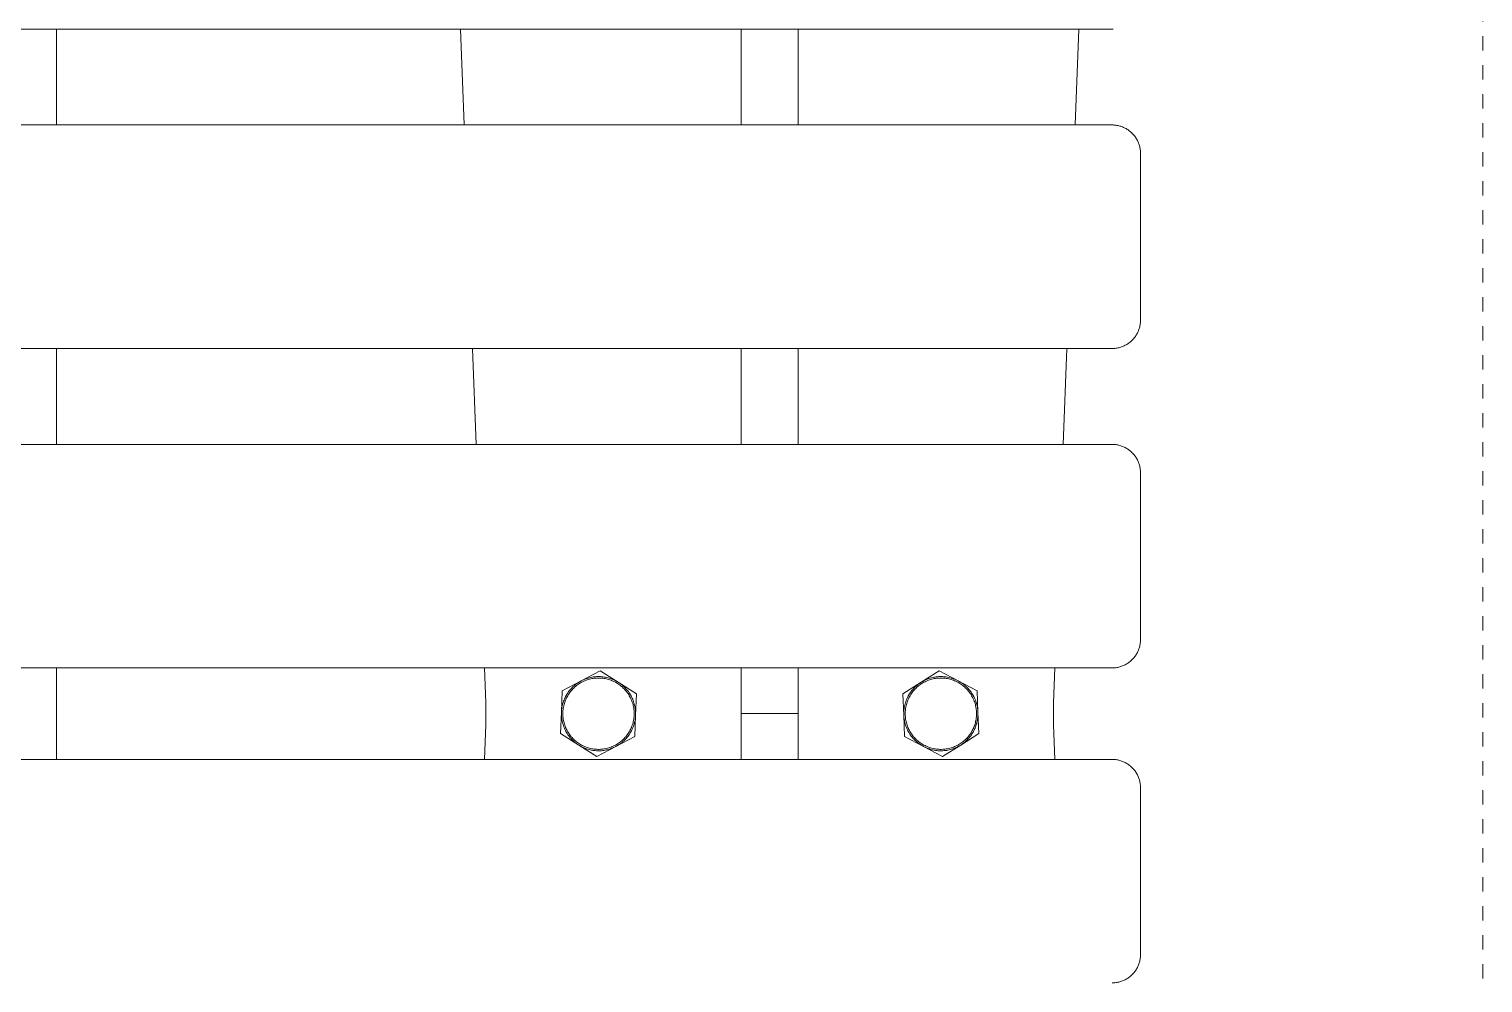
# Model space of a CAD drawing. Header units: inches. Extents: x 1 to 179, y 2 to 121.
# Drawn here: x 74.84 to 84.87, y 62.6 to 69.17 of the extents above; entities that cross this region are included whole.
import ezdxf

# ---------------------------------------------------------------- set-up
doc = ezdxf.new("R2010")
doc.units = ezdxf.units.IN
doc.linetypes.add('HIDDEN', pattern=[1.905, 1.27, -0.635])
doc.layers.add('ZANO_R', color=7, linetype='Continuous', lineweight=0)
doc.layers.add('ZANO_R_przerywana', color=250, linetype='HIDDEN', lineweight=0)

msp = doc.modelspace()

# ---------------------------------------------------------------- linework, layer by layer
at = {"layer": 'ZANO_R'}
for p, q in [((82.30796, 69.1734), (11.83556, 69.1734)), ((75.0245, 69.1734), (75.0245, 68.51227)), ((77.81202, 69.1734), (77.83688, 68.51227)), ((79.74891, 68.51227), (79.74891, 69.1734)), ((80.14261, 68.51227), (80.14261, 69.1734)), ((82.05464, 68.51227), (82.0795, 69.1734)), ((82.31468, 69.17351), (82.30796, 69.1734)), ((11.83556, 68.51227), (82.30796, 68.51227)), ((82.30796, 68.51227), (82.31468, 68.51215)), ((82.31468, 68.51215), (82.3214, 68.51181)), ((82.3214, 68.51181), (82.32809, 68.51124)), ((82.32809, 68.51124), (82.33477, 68.51044)), ((82.33477, 68.51044), (82.34141, 68.50941)), ((82.34141, 68.50941), (82.34801, 68.50815)), ((82.34801, 68.50815), (82.35457, 68.50667)), ((82.35457, 68.50667), (82.36107, 68.50497)), ((82.36107, 68.50497), (82.36751, 68.50305)), ((82.36751, 68.50305), (82.37388, 68.5009)), ((82.37388, 68.5009), (82.38018, 68.49854)), ((82.38018, 68.49854), (82.38639, 68.49597)), ((82.38639, 68.49597), (82.39251, 68.49319)), ((82.39251, 68.49319), (82.39853, 68.4902)), ((82.39853, 68.4902), (82.40444, 68.48701)), ((82.40444, 68.48701), (82.41024, 68.48361)), ((82.41024, 68.48361), (82.41593, 68.48002)), ((82.41593, 68.48002), (82.42148, 68.47624)), ((82.42148, 68.47624), (82.42691, 68.47227)), ((82.42691, 68.47227), (82.43219, 68.46812)), ((82.43219, 68.46812), (82.43733, 68.46379)), ((82.43733, 68.46379), (82.44232, 68.45928)), ((82.44232, 68.45928), (82.44716, 68.45461)), ((82.44716, 68.45461), (82.45183, 68.44978)), ((82.45183, 68.44978), (82.45633, 68.44479)), ((82.45633, 68.44479), (82.46066, 68.43965)), ((82.46066, 68.43965), (82.46481, 68.43436)), ((82.46481, 68.43436), (82.46878, 68.42894)), ((82.46878, 68.42894), (82.47257, 68.42338)), ((82.47257, 68.42338), (82.47616, 68.4177)), ((82.47616, 68.4177), (82.47955, 68.4119)), ((82.47955, 68.4119), (82.48274, 68.40598)), ((82.48274, 68.40598), (82.48573, 68.39996)), ((82.48573, 68.39996), (82.48852, 68.39384)), ((82.48852, 68.39384), (82.49109, 68.38763)), ((82.49109, 68.38763), (82.49345, 68.38134)), ((82.49345, 68.38134), (82.49559, 68.37497)), ((82.49559, 68.37497), (82.49751, 68.36853)), ((82.49751, 68.36853), (82.49922, 68.36203)), ((82.49922, 68.36203), (82.5007, 68.35547)), ((82.5007, 68.35547), (82.50195, 68.34887)), ((82.50195, 68.34887), (82.50298, 68.34222)), ((82.50298, 68.34222), (82.50378, 68.33555)), ((82.50378, 68.33555), (82.50435, 68.32885)), ((82.50435, 68.32885), (82.5047, 68.32214)), ((82.5047, 68.32214), (82.50481, 68.31542)), ((82.50481, 68.31542), (82.50481, 68.26887)), ((82.50481, 68.26887), (82.50481, 67.16749)), ((82.49751, 67.11438), (82.49559, 67.10794)), ((82.49922, 67.12088), (82.49751, 67.11438)), ((82.5007, 67.12744), (82.49922, 67.12088)), ((82.50195, 67.13404), (82.5007, 67.12744)), ((82.50298, 67.14069), (82.50195, 67.13404)), ((82.50378, 67.14736), (82.50298, 67.14069)), ((82.50435, 67.15406), (82.50378, 67.14736)), ((82.5047, 67.16077), (82.50435, 67.15406)), ((82.50481, 67.16749), (82.5047, 67.16077)), ((82.42691, 67.01064), (82.42148, 67.00667)), ((82.43219, 67.01479), (82.42691, 67.01064)), ((82.43733, 67.01912), (82.43219, 67.01479)), ((82.44232, 67.02363), (82.43733, 67.01912)), ((82.44716, 67.0283), (82.44232, 67.02363)), ((82.45183, 67.03313), (82.44716, 67.0283)), ((82.45633, 67.03812), (82.45183, 67.03313)), ((82.46066, 67.04326), (82.45633, 67.03812)), ((82.46481, 67.04855), (82.46066, 67.04326)), ((82.46878, 67.05397), (82.46481, 67.04855)), ((82.47257, 67.05953), (82.46878, 67.05397)), ((82.47616, 67.06521), (82.47257, 67.05953)), ((82.47955, 67.07101), (82.47616, 67.06521)), ((82.48274, 67.07693), (82.47955, 67.07101)), ((82.48573, 67.08295), (82.48274, 67.07693)), ((82.48852, 67.08907), (82.48573, 67.08295)), ((82.49109, 67.09528), (82.48852, 67.08907)), ((82.49345, 67.10157), (82.49109, 67.09528)), ((82.49559, 67.10794), (82.49345, 67.10157)), ((82.30796, 66.97064), (11.83556, 66.97064)), ((75.0245, 66.97064), (75.0245, 66.30951)), ((77.89486, 66.97064), (77.91972, 66.30951)), ((79.74891, 66.30951), (79.74891, 66.97064)), ((80.14261, 66.30951), (80.14261, 66.97064)), ((81.9718, 66.30951), (81.99666, 66.97064)), ((82.31468, 66.97076), (82.30796, 66.97064)), ((82.3214, 66.9711), (82.31468, 66.97076)), ((82.32809, 66.97167), (82.3214, 66.9711)), ((82.33477, 66.97247), (82.32809, 66.97167)), ((82.34141, 66.9735), (82.33477, 66.97247)), ((82.34801, 66.97476), (82.34141, 66.9735)), ((82.35457, 66.97624), (82.34801, 66.97476)), ((82.36107, 66.97794), (82.35457, 66.97624)), ((82.36751, 66.97986), (82.36107, 66.97794)), ((82.37388, 66.98201), (82.36751, 66.97986)), ((82.38018, 66.98437), (82.37388, 66.98201)), ((82.38639, 66.98694), (82.38018, 66.98437)), ((82.39251, 66.98972), (82.38639, 66.98694)), ((82.39853, 66.99271), (82.39251, 66.98972)), ((82.40444, 66.9959), (82.39853, 66.99271)), ((82.41024, 66.9993), (82.40444, 66.9959)), ((82.41593, 67.00289), (82.41024, 66.9993)), ((82.42148, 67.00667), (82.41593, 67.00289)), ((11.83556, 66.30951), (82.30796, 66.30951)), ((82.30796, 66.30951), (82.31468, 66.3094)), ((82.31468, 66.3094), (82.3214, 66.30905)), ((82.3214, 66.30905), (82.32809, 66.30848)), ((82.32809, 66.30848), (82.33477, 66.30768)), ((82.33477, 66.30768), (82.34141, 66.30665)), ((82.34141, 66.30665), (82.34801, 66.3054)), ((82.34801, 66.3054), (82.35457, 66.30392)), ((82.35457, 66.30392), (82.36107, 66.30221)), ((82.36107, 66.30221), (82.36751, 66.30029)), ((82.36751, 66.30029), (82.37388, 66.29815)), ((82.37388, 66.29815), (82.38018, 66.29579)), ((82.38018, 66.29579), (82.38639, 66.29322)), ((82.38639, 66.29322), (82.39251, 66.29043)), ((82.39251, 66.29043), (82.39853, 66.28744)), ((82.39853, 66.28744), (82.40444, 66.28425)), ((82.40444, 66.28425), (82.41024, 66.28086)), ((82.41024, 66.28086), (82.41593, 66.27727)), ((82.41593, 66.27727), (82.42148, 66.27348)), ((82.42148, 66.27348), (82.42691, 66.26951)), ((82.42691, 66.26951), (82.43219, 66.26536)), ((82.43219, 66.26536), (82.43733, 66.26103)), ((82.43733, 66.26103), (82.44232, 66.25653)), ((82.44232, 66.25653), (82.44716, 66.25186)), ((82.44716, 66.25186), (82.45183, 66.24702)), ((82.45183, 66.24702), (82.45633, 66.24203)), ((82.45633, 66.24203), (82.46066, 66.23689)), ((82.46066, 66.23689), (82.46481, 66.23161)), ((82.46481, 66.23161), (82.46878, 66.22618)), ((82.46878, 66.22618), (82.47257, 66.22063)), ((82.47257, 66.22063), (82.47616, 66.21494)), ((82.47616, 66.21494), (82.47955, 66.20914)), ((82.47955, 66.20914), (82.48274, 66.20323)), ((82.48274, 66.20323), (82.48573, 66.19721)), ((82.48573, 66.19721), (82.48852, 66.19109)), ((82.48852, 66.19109), (82.49109, 66.18488)), ((82.49109, 66.18488), (82.49345, 66.17858)), ((82.49345, 66.17858), (82.49559, 66.17221)), ((82.49559, 66.17221), (82.49751, 66.16577)), ((82.49751, 66.16577), (82.49922, 66.15927)), ((82.49922, 66.15927), (82.5007, 66.15271)), ((82.5007, 66.15271), (82.50195, 66.14611)), ((82.50195, 66.14611), (82.50298, 66.13947)), ((82.50298, 66.13947), (82.50378, 66.13279)), ((82.50378, 66.13279), (82.50435, 66.1261)), ((82.50435, 66.1261), (82.5047, 66.11938)), ((82.5047, 66.11938), (82.50481, 66.11266)), ((82.50481, 66.11266), (82.50481, 66.06611)), ((82.50481, 66.06611), (82.50481, 64.96473)), ((82.49559, 64.90518), (82.49345, 64.89881)), ((82.49751, 64.91162), (82.49559, 64.90518)), ((82.49922, 64.91813), (82.49751, 64.91162)), ((82.5007, 64.92468), (82.49922, 64.91813)), ((82.50195, 64.93129), (82.5007, 64.92468)), ((82.50298, 64.93793), (82.50195, 64.93129)), ((82.50378, 64.9446), (82.50298, 64.93793)), ((82.50435, 64.9513), (82.50378, 64.9446)), ((82.5047, 64.95801), (82.50435, 64.9513)), ((82.50481, 64.96473), (82.5047, 64.95801)), ((82.42148, 64.80391), (82.41593, 64.80013)), ((82.42691, 64.80788), (82.42148, 64.80391)), ((82.43219, 64.81204), (82.42691, 64.80788)), ((82.43733, 64.81637), (82.43219, 64.81204)), ((82.44232, 64.82087), (82.43733, 64.81637)), ((82.44716, 64.82554), (82.44232, 64.82087)), ((82.45183, 64.83037), (82.44716, 64.82554)), ((82.45633, 64.83536), (82.45183, 64.83037)), ((82.46066, 64.8405), (82.45633, 64.83536)), ((82.46481, 64.84579), (82.46066, 64.8405)), ((82.46878, 64.85121), (82.46481, 64.84579)), ((82.47257, 64.85677), (82.46878, 64.85121)), ((82.47616, 64.86245), (82.47257, 64.85677)), ((82.47955, 64.86826), (82.47616, 64.86245)), ((82.48274, 64.87417), (82.47955, 64.86826)), ((82.48573, 64.88019), (82.48274, 64.87417)), ((82.48852, 64.88631), (82.48573, 64.88019)), ((82.49109, 64.89252), (82.48852, 64.88631)), ((82.49345, 64.89881), (82.49109, 64.89252)), ((82.30796, 64.76788), (11.83556, 64.76788)), ((75.0245, 64.76788), (75.0245, 64.13752)), ((77.9777, 64.76788), (77.98678, 64.52643)), ((78.64566, 64.679), (78.77646, 64.74771)), ((78.71894, 64.70424), (78.71046, 64.70255)), ((78.72747, 64.70564), (78.71894, 64.70424)), ((78.73604, 64.70675), (78.72747, 64.70564)), ((78.74464, 64.70757), (78.73604, 64.70675)), ((78.75327, 64.7081), (78.74464, 64.70757)), ((78.76191, 64.70834), (78.75327, 64.7081)), ((78.77056, 64.70829), (78.76191, 64.70834)), ((78.77919, 64.70794), (78.77056, 64.70829)), ((78.77646, 64.74771), (78.90136, 64.66878)), ((78.78781, 64.7073), (78.77919, 64.70794)), ((78.79641, 64.70638), (78.78781, 64.7073)), ((78.80497, 64.70516), (78.79641, 64.70638)), ((78.81348, 64.70365), (78.80497, 64.70516)), ((78.82193, 64.70186), (78.81348, 64.70365)), ((79.74891, 64.4527), (79.74891, 64.76788)), ((80.14261, 64.4527), (80.14261, 64.76788)), ((81.11506, 64.74771), (80.99016, 64.66878)), ((81.06959, 64.70186), (81.07804, 64.70365)), ((81.07804, 64.70365), (81.08655, 64.70516)), ((81.08655, 64.70516), (81.09511, 64.70638)), ((81.09511, 64.70638), (81.10371, 64.7073)), ((81.10371, 64.7073), (81.11233, 64.70794)), ((81.11233, 64.70794), (81.12097, 64.70829)), ((81.24586, 64.679), (81.11506, 64.74771)), ((81.12097, 64.70829), (81.12961, 64.70834)), ((81.12961, 64.70834), (81.13825, 64.7081)), ((81.13825, 64.7081), (81.14688, 64.70757)), ((81.14688, 64.70757), (81.15548, 64.70675)), ((81.15548, 64.70675), (81.16406, 64.70564)), ((81.16406, 64.70564), (81.17259, 64.70424)), ((81.17259, 64.70424), (81.18106, 64.70255)), ((81.90474, 64.52643), (81.91382, 64.76788)), ((82.31468, 64.768), (82.30796, 64.76788)), ((82.3214, 64.76834), (82.31468, 64.768)), ((82.32809, 64.76892), (82.3214, 64.76834)), ((82.33477, 64.76972), (82.32809, 64.76892)), ((82.34141, 64.77075), (82.33477, 64.76972)), ((82.34801, 64.772), (82.34141, 64.77075)), ((82.35457, 64.77348), (82.34801, 64.772)), ((82.36107, 64.77518), (82.35457, 64.77348)), ((82.36751, 64.77711), (82.36107, 64.77518)), ((82.37388, 64.77925), (82.36751, 64.77711)), ((82.38018, 64.78161), (82.37388, 64.77925)), ((82.38639, 64.78418), (82.38018, 64.78161)), ((82.39251, 64.78696), (82.38639, 64.78418)), ((82.39853, 64.78995), (82.39251, 64.78696)), ((82.40444, 64.79315), (82.39853, 64.78995)), ((82.41024, 64.79654), (82.40444, 64.79315)), ((82.41593, 64.80013), (82.41024, 64.79654)), ((78.50896, 64.46267), (78.51486, 64.6103)), ((78.51486, 64.6103), (78.64566, 64.679)), ((78.56062, 64.60691), (78.55552, 64.59993)), ((78.56596, 64.61371), (78.56062, 64.60691)), ((78.57152, 64.62033), (78.56596, 64.61371)), ((78.5661, 64.59778), (78.57118, 64.60447)), ((78.57118, 64.60447), (78.57648, 64.61099)), ((78.5773, 64.62676), (78.57152, 64.62033)), ((78.57648, 64.61099), (78.582, 64.61732)), ((78.58329, 64.63299), (78.5773, 64.62676)), ((78.582, 64.61732), (78.58774, 64.62346)), ((78.58949, 64.63901), (78.58329, 64.63299)), ((78.58774, 64.62346), (78.59368, 64.6294)), ((78.59589, 64.64482), (78.58949, 64.63901)), ((78.59368, 64.6294), (78.59982, 64.63514)), ((78.60249, 64.65041), (78.59589, 64.64482)), ((78.59982, 64.63514), (78.60615, 64.64066)), ((78.60927, 64.65577), (78.60249, 64.65041)), ((78.60615, 64.64066), (78.61267, 64.64596)), ((78.61622, 64.66091), (78.60927, 64.65577)), ((78.61267, 64.64596), (78.61937, 64.65104)), ((78.62335, 64.6658), (78.61622, 64.66091)), ((78.61937, 64.65104), (78.62623, 64.65588)), ((78.63063, 64.67045), (78.62335, 64.6658)), ((78.62623, 64.65588), (78.63326, 64.66049)), ((78.63807, 64.67485), (78.63063, 64.67045)), ((78.63326, 64.66049), (78.64044, 64.66485)), ((78.64566, 64.679), (78.63807, 64.67485)), ((78.64044, 64.66485), (78.64776, 64.66897)), ((78.65338, 64.68289), (78.64566, 64.679)), ((78.64776, 64.66897), (78.65522, 64.67284)), ((78.66122, 64.68652), (78.65338, 64.68289)), ((78.65522, 64.67284), (78.66281, 64.67644)), ((78.66919, 64.68988), (78.66122, 64.68652)), ((78.66281, 64.67644), (78.67052, 64.67979)), ((78.67726, 64.69297), (78.66919, 64.68988)), ((78.67052, 64.67979), (78.67833, 64.68287)), ((78.68543, 64.69578), (78.67726, 64.69297)), ((78.67833, 64.68287), (78.68625, 64.68569)), ((78.6937, 64.69832), (78.68543, 64.69578)), ((78.68625, 64.68569), (78.69426, 64.68823)), ((78.70204, 64.70058), (78.6937, 64.69832)), ((78.69426, 64.68823), (78.70235, 64.69049)), ((78.71046, 64.70255), (78.70204, 64.70058)), ((78.70235, 64.69049), (78.71051, 64.69248)), ((78.71051, 64.69248), (78.71874, 64.69419)), ((78.71874, 64.69419), (78.72702, 64.69562)), ((78.72702, 64.69562), (78.73534, 64.69676)), ((78.73534, 64.69676), (78.7437, 64.69762)), ((78.7437, 64.69762), (78.75208, 64.69819)), ((78.75208, 64.69819), (78.76048, 64.69848)), ((78.76048, 64.69848), (78.76888, 64.69848)), ((78.76888, 64.69848), (78.77728, 64.69819)), ((78.77728, 64.69819), (78.78566, 64.69761)), ((78.78566, 64.69761), (78.79402, 64.69675)), ((78.79402, 64.69675), (78.80234, 64.69561)), ((78.80234, 64.69561), (78.81062, 64.69418)), ((78.81062, 64.69418), (78.81885, 64.69247)), ((78.81885, 64.69247), (78.82701, 64.69048)), ((78.83033, 64.69979), (78.82193, 64.70186)), ((78.82701, 64.69048), (78.8351, 64.68821)), ((78.83864, 64.69743), (78.83033, 64.69979)), ((78.8351, 64.68821), (78.84311, 64.68567)), ((78.84687, 64.69479), (78.83864, 64.69743)), ((78.84311, 64.68567), (78.85103, 64.68286)), ((78.85501, 64.69187), (78.84687, 64.69479)), ((78.85103, 64.68286), (78.85884, 64.67977)), ((78.86305, 64.68869), (78.85501, 64.69187)), ((78.85884, 64.67977), (78.86655, 64.67642)), ((78.87097, 64.68523), (78.86305, 64.68869)), ((78.86655, 64.67642), (78.87414, 64.67282)), ((78.87877, 64.6815), (78.87097, 64.68523)), ((78.87414, 64.67282), (78.8816, 64.66895)), ((78.88644, 64.67752), (78.87877, 64.6815)), ((78.8816, 64.66895), (78.88892, 64.66483)), ((78.89397, 64.67328), (78.88644, 64.67752)), ((78.88892, 64.66483), (78.8961, 64.66046)), ((78.90136, 64.66878), (78.89397, 64.67328)), ((78.8961, 64.66046), (78.90312, 64.65586)), ((78.90136, 64.66878), (79.02626, 64.58986)), ((78.90859, 64.66404), (78.90136, 64.66878)), ((78.90312, 64.65586), (78.90999, 64.65101)), ((78.91565, 64.65906), (78.90859, 64.66404)), ((78.90999, 64.65101), (78.91668, 64.64593)), ((78.92254, 64.65384), (78.91565, 64.65906)), ((78.91668, 64.64593), (78.9232, 64.64063)), ((78.92925, 64.6484), (78.92254, 64.65384)), ((78.9232, 64.64063), (78.92953, 64.63511)), ((78.93578, 64.64273), (78.92925, 64.6484)), ((78.92953, 64.63511), (78.93567, 64.62937)), ((78.93567, 64.62937), (78.94161, 64.62343)), ((78.94211, 64.63684), (78.93578, 64.64273)), ((78.94161, 64.62343), (78.94735, 64.61729)), ((78.94823, 64.63074), (78.94211, 64.63684)), ((78.94735, 64.61729), (78.95287, 64.61095)), ((78.95415, 64.62444), (78.94823, 64.63074)), ((78.95287, 64.61095), (78.95817, 64.60444)), ((78.95985, 64.61794), (78.95415, 64.62444)), ((78.95817, 64.60444), (78.96325, 64.59774)), ((78.96533, 64.61125), (78.95985, 64.61794)), ((78.97058, 64.60439), (78.96533, 64.61125)), ((78.97559, 64.59734), (78.97058, 64.60439)), ((80.99016, 64.66878), (80.86526, 64.58986)), ((80.91593, 64.59734), (80.92094, 64.60439)), ((80.92094, 64.60439), (80.92619, 64.61125)), ((80.92619, 64.61125), (80.93167, 64.61794)), ((80.93335, 64.60444), (80.92827, 64.59774)), ((80.93167, 64.61794), (80.93737, 64.62444)), ((80.93865, 64.61095), (80.93335, 64.60444)), ((80.93737, 64.62444), (80.94329, 64.63074)), ((80.94417, 64.61729), (80.93865, 64.61095)), ((80.94329, 64.63074), (80.94941, 64.63684)), ((80.94991, 64.62343), (80.94417, 64.61729)), ((80.94941, 64.63684), (80.95574, 64.64273)), ((80.95585, 64.62937), (80.94991, 64.62343)), ((80.95574, 64.64273), (80.96227, 64.6484)), ((80.96199, 64.63511), (80.95585, 64.62937)), ((80.96832, 64.64063), (80.96199, 64.63511)), ((80.96227, 64.6484), (80.96898, 64.65384)), ((80.97484, 64.64593), (80.96832, 64.64063)), ((80.96898, 64.65384), (80.97587, 64.65906)), ((80.98153, 64.65101), (80.97484, 64.64593)), ((80.97587, 64.65906), (80.98293, 64.66404)), ((80.9884, 64.65586), (80.98153, 64.65101)), ((80.98293, 64.66404), (80.99016, 64.66878)), ((80.99542, 64.66046), (80.9884, 64.65586)), ((80.99016, 64.66878), (80.99755, 64.67328)), ((81.0026, 64.66483), (80.99542, 64.66046)), ((80.99755, 64.67328), (81.00508, 64.67752)), ((81.00992, 64.66895), (81.0026, 64.66483)), ((81.00508, 64.67752), (81.01275, 64.6815)), ((81.01738, 64.67282), (81.00992, 64.66895)), ((81.01275, 64.6815), (81.02055, 64.68523)), ((81.02497, 64.67642), (81.01738, 64.67282)), ((81.02055, 64.68523), (81.02847, 64.68869)), ((81.03268, 64.67977), (81.02497, 64.67642)), ((81.02847, 64.68869), (81.03651, 64.69187)), ((81.04049, 64.68286), (81.03268, 64.67977)), ((81.03651, 64.69187), (81.04465, 64.69479)), ((81.04841, 64.68567), (81.04049, 64.68286)), ((81.04465, 64.69479), (81.05288, 64.69743)), ((81.05642, 64.68821), (81.04841, 64.68567)), ((81.05288, 64.69743), (81.06119, 64.69979)), ((81.06451, 64.69048), (81.05642, 64.68821)), ((81.06119, 64.69979), (81.06959, 64.70186)), ((81.07267, 64.69247), (81.06451, 64.69048)), ((81.0809, 64.69418), (81.07267, 64.69247)), ((81.08918, 64.69561), (81.0809, 64.69418)), ((81.0975, 64.69675), (81.08918, 64.69561)), ((81.10586, 64.69761), (81.0975, 64.69675)), ((81.11424, 64.69819), (81.10586, 64.69761)), ((81.12264, 64.69848), (81.11424, 64.69819)), ((81.13104, 64.69848), (81.12264, 64.69848)), ((81.13944, 64.69819), (81.13104, 64.69848)), ((81.14782, 64.69762), (81.13944, 64.69819)), ((81.15618, 64.69676), (81.14782, 64.69762)), ((81.1645, 64.69562), (81.15618, 64.69676)), ((81.17278, 64.69419), (81.1645, 64.69562)), ((81.18101, 64.69248), (81.17278, 64.69419)), ((81.18917, 64.69049), (81.18101, 64.69248)), ((81.18106, 64.70255), (81.18948, 64.70058)), ((81.19726, 64.68823), (81.18917, 64.69049)), ((81.18948, 64.70058), (81.19782, 64.69832)), ((81.20527, 64.68569), (81.19726, 64.68823)), ((81.19782, 64.69832), (81.20609, 64.69578)), ((81.21319, 64.68287), (81.20527, 64.68569)), ((81.20609, 64.69578), (81.21426, 64.69297)), ((81.221, 64.67979), (81.21319, 64.68287)), ((81.21426, 64.69297), (81.22233, 64.68988)), ((81.22871, 64.67644), (81.221, 64.67979)), ((81.22233, 64.68988), (81.2303, 64.68652)), ((81.2363, 64.67284), (81.22871, 64.67644)), ((81.2303, 64.68652), (81.23814, 64.68289)), ((81.24376, 64.66897), (81.2363, 64.67284)), ((81.23814, 64.68289), (81.24586, 64.679)), ((81.25108, 64.66485), (81.24376, 64.66897)), ((81.37666, 64.6103), (81.24586, 64.679)), ((81.24586, 64.679), (81.25345, 64.67485)), ((81.25826, 64.66049), (81.25108, 64.66485)), ((81.25345, 64.67485), (81.26089, 64.67045)), ((81.26529, 64.65588), (81.25826, 64.66049)), ((81.26089, 64.67045), (81.26817, 64.6658)), ((81.27215, 64.65104), (81.26529, 64.65588)), ((81.26817, 64.6658), (81.2753, 64.66091)), ((81.27885, 64.64596), (81.27215, 64.65104)), ((81.2753, 64.66091), (81.28225, 64.65577)), ((81.28537, 64.64066), (81.27885, 64.64596)), ((81.28225, 64.65577), (81.28903, 64.65041)), ((81.2917, 64.63514), (81.28537, 64.64066)), ((81.28903, 64.65041), (81.29563, 64.64482)), ((81.29784, 64.6294), (81.2917, 64.63514)), ((81.29563, 64.64482), (81.30203, 64.63901)), ((81.30378, 64.62346), (81.29784, 64.6294)), ((81.30203, 64.63901), (81.30823, 64.63299)), ((81.30952, 64.61732), (81.30378, 64.62346)), ((81.30823, 64.63299), (81.31422, 64.62676)), ((81.31504, 64.61099), (81.30952, 64.61732)), ((81.31422, 64.62676), (81.32, 64.62033)), ((81.32034, 64.60447), (81.31504, 64.61099)), ((81.32, 64.62033), (81.32556, 64.61371)), ((81.32542, 64.59778), (81.32034, 64.60447)), ((81.32556, 64.61371), (81.3309, 64.60691)), ((81.3309, 64.60691), (81.336, 64.59993)), ((81.38256, 64.46267), (81.37666, 64.6103)), ((77.98678, 64.52643), (77.98782, 64.48944)), ((78.51431, 64.5055), (78.51266, 64.49702)), ((78.51625, 64.51393), (78.51431, 64.5055)), ((78.51847, 64.52228), (78.51625, 64.51393)), ((78.52097, 64.53056), (78.51847, 64.52228)), ((78.52374, 64.53875), (78.52097, 64.53056)), ((78.52464, 64.50664), (78.52293, 64.49841)), ((78.52679, 64.54683), (78.52374, 64.53875)), ((78.52663, 64.5148), (78.52464, 64.50664)), ((78.5289, 64.52289), (78.52663, 64.5148)), ((78.53012, 64.55481), (78.52679, 64.54683)), ((78.53144, 64.5309), (78.5289, 64.52289)), ((78.53371, 64.56268), (78.53012, 64.55481)), ((78.53425, 64.53882), (78.53144, 64.5309)), ((78.53756, 64.57041), (78.53371, 64.56268)), ((78.53734, 64.54664), (78.53425, 64.53882)), ((78.54068, 64.55434), (78.53734, 64.54664)), ((78.54168, 64.57802), (78.53756, 64.57041)), ((78.54429, 64.56193), (78.54068, 64.55434)), ((78.54605, 64.58547), (78.54168, 64.57802)), ((78.54816, 64.56939), (78.54429, 64.56193)), ((78.55066, 64.59278), (78.54605, 64.58547)), ((78.55228, 64.57671), (78.54816, 64.56939)), ((78.55552, 64.59993), (78.55066, 64.59278)), ((78.55664, 64.58389), (78.55228, 64.57671)), ((78.55664, 64.58389), (78.56125, 64.59092)), ((78.56125, 64.59092), (78.5661, 64.59778)), ((78.96325, 64.59774), (78.96809, 64.59088)), ((78.96809, 64.59088), (78.9727, 64.58385)), ((78.9727, 64.58385), (78.97706, 64.57667)), ((78.98037, 64.59014), (78.97559, 64.59734)), ((78.97706, 64.57667), (78.98118, 64.56935)), ((78.98489, 64.58277), (78.98037, 64.59014)), ((78.98118, 64.56935), (78.98505, 64.56189)), ((78.98917, 64.57526), (78.98489, 64.58277)), ((78.98505, 64.56189), (78.98865, 64.5543)), ((78.98865, 64.5543), (78.992, 64.54659)), ((78.99319, 64.56761), (78.98917, 64.57526)), ((78.992, 64.54659), (78.99508, 64.53877)), ((78.99695, 64.55982), (78.99319, 64.56761)), ((78.99508, 64.53877), (78.99789, 64.53086)), ((79.00044, 64.55192), (78.99695, 64.55982)), ((78.99789, 64.53086), (79.00044, 64.52285)), ((79.00367, 64.5439), (79.00044, 64.55192)), ((79.00044, 64.52285), (79.0027, 64.51476)), ((79.0027, 64.51476), (79.00469, 64.50659)), ((79.00662, 64.53577), (79.00367, 64.5439)), ((79.00469, 64.50659), (79.0064, 64.49837)), ((79.00929, 64.52755), (79.00662, 64.53577)), ((79.01169, 64.51925), (79.00929, 64.52755)), ((79.01381, 64.51087), (79.01169, 64.51925)), ((79.01564, 64.50242), (79.01381, 64.51087)), ((79.02626, 64.58986), (79.02036, 64.44223)), ((80.86526, 64.58986), (80.87116, 64.44223)), ((80.87588, 64.50242), (80.87771, 64.51087)), ((80.87771, 64.51087), (80.87983, 64.51925)), ((80.87983, 64.51925), (80.88223, 64.52755)), ((80.88223, 64.52755), (80.8849, 64.53577)), ((80.8849, 64.53577), (80.88785, 64.5439)), ((80.88683, 64.50659), (80.88512, 64.49837)), ((80.88882, 64.51476), (80.88683, 64.50659)), ((80.88785, 64.5439), (80.89108, 64.55192)), ((80.89108, 64.52285), (80.88882, 64.51476)), ((80.89108, 64.55192), (80.89457, 64.55982)), ((80.89363, 64.53086), (80.89108, 64.52285)), ((80.89644, 64.53877), (80.89363, 64.53086)), ((80.89457, 64.55982), (80.89833, 64.56761)), ((80.89952, 64.54659), (80.89644, 64.53877)), ((80.89833, 64.56761), (80.90235, 64.57526)), ((80.90287, 64.5543), (80.89952, 64.54659)), ((80.90235, 64.57526), (80.90663, 64.58277)), ((80.90647, 64.56189), (80.90287, 64.5543)), ((80.91034, 64.56935), (80.90647, 64.56189)), ((80.90663, 64.58277), (80.91115, 64.59014)), ((80.91446, 64.57667), (80.91034, 64.56935)), ((80.91115, 64.59014), (80.91593, 64.59734)), ((80.91882, 64.58385), (80.91446, 64.57667)), ((80.92343, 64.59088), (80.91882, 64.58385)), ((80.92827, 64.59774), (80.92343, 64.59088)), ((81.33027, 64.59092), (81.32542, 64.59778)), ((81.33488, 64.58389), (81.33027, 64.59092)), ((81.33488, 64.58389), (81.33924, 64.57671)), ((81.336, 64.59993), (81.34086, 64.59278)), ((81.33924, 64.57671), (81.34336, 64.56939)), ((81.34086, 64.59278), (81.34548, 64.58547)), ((81.34336, 64.56939), (81.34723, 64.56193)), ((81.34548, 64.58547), (81.34984, 64.57802)), ((81.34723, 64.56193), (81.35084, 64.55434)), ((81.34984, 64.57802), (81.35396, 64.57041)), ((81.35084, 64.55434), (81.35419, 64.54664)), ((81.35396, 64.57041), (81.35781, 64.56268)), ((81.35419, 64.54664), (81.35727, 64.53882)), ((81.35727, 64.53882), (81.36008, 64.5309)), ((81.35781, 64.56268), (81.3614, 64.55481)), ((81.36008, 64.5309), (81.36263, 64.52289)), ((81.3614, 64.55481), (81.36473, 64.54683)), ((81.36263, 64.52289), (81.36489, 64.5148)), ((81.36473, 64.54683), (81.36778, 64.53875)), ((81.36489, 64.5148), (81.36688, 64.50664)), ((81.36688, 64.50664), (81.36859, 64.49841)), ((81.36778, 64.53875), (81.37056, 64.53056)), ((81.37056, 64.53056), (81.37305, 64.52228)), ((81.37305, 64.52228), (81.37527, 64.51393)), ((81.37527, 64.51393), (81.37721, 64.5055)), ((81.37721, 64.5055), (81.37886, 64.49702)), ((81.90351, 64.47711), (81.90474, 64.52643)), ((77.98782, 64.41545), (77.98678, 64.37847)), ((77.98782, 64.48944), (77.98817, 64.45245)), ((77.98817, 64.45245), (77.98782, 64.41545)), ((78.50306, 64.31504), (78.50896, 64.46267)), ((78.50896, 64.46267), (78.50876, 64.45402)), ((78.50876, 64.45402), (78.50885, 64.44538)), ((78.50885, 64.44538), (78.50924, 64.43674)), ((78.50945, 64.4713), (78.50896, 64.46267)), ((78.50924, 64.43674), (78.50991, 64.42813)), ((78.51023, 64.47991), (78.50945, 64.4713)), ((78.50991, 64.42813), (78.51088, 64.41954)), ((78.5113, 64.48848), (78.51023, 64.47991)), ((78.51088, 64.41954), (78.51213, 64.41098)), ((78.51266, 64.49702), (78.5113, 64.48848)), ((78.51213, 64.41098), (78.51368, 64.40248)), ((78.51368, 64.40248), (78.51551, 64.39403)), ((78.51892, 64.46507), (78.51863, 64.45667)), ((78.51863, 64.45667), (78.51863, 64.44827)), ((78.51863, 64.44827), (78.51892, 64.43987)), ((78.51949, 64.47345), (78.51892, 64.46507)), ((78.51892, 64.43987), (78.51949, 64.43149)), ((78.52035, 64.48181), (78.51949, 64.47345)), ((78.51949, 64.43149), (78.52035, 64.42313)), ((78.5215, 64.49014), (78.52035, 64.48181)), ((78.52035, 64.42313), (78.52149, 64.41481)), ((78.52149, 64.41481), (78.52292, 64.40653)), ((78.52293, 64.49841), (78.5215, 64.49014)), ((78.52292, 64.40653), (78.52463, 64.3983)), ((79.00639, 64.40648), (79.00468, 64.39826)), ((79.00782, 64.41476), (79.00639, 64.40648)), ((79.0064, 64.49837), (79.00783, 64.49009)), ((79.00896, 64.42309), (79.00782, 64.41476)), ((79.00783, 64.49009), (79.00897, 64.48176)), ((79.00982, 64.43144), (79.00896, 64.42309)), ((79.00897, 64.48176), (79.00983, 64.47341)), ((79.0104, 64.43983), (79.00982, 64.43144)), ((79.00983, 64.47341), (79.0104, 64.46502)), ((79.0104, 64.46502), (79.01069, 64.45663)), ((79.01069, 64.44822), (79.0104, 64.43983)), ((79.01069, 64.45663), (79.01069, 64.44822)), ((79.02036, 64.44223), (79.01446, 64.2946)), ((79.015, 64.39939), (79.01665, 64.40788)), ((79.01718, 64.49391), (79.01564, 64.50242)), ((79.01665, 64.40788), (79.01801, 64.41642)), ((79.01844, 64.48536), (79.01718, 64.49391)), ((79.01801, 64.41642), (79.01909, 64.42499)), ((79.01941, 64.47677), (79.01844, 64.48536)), ((79.01909, 64.42499), (79.01987, 64.4336)), ((79.02008, 64.46815), (79.01941, 64.47677)), ((79.01987, 64.4336), (79.02036, 64.44223)), ((79.02047, 64.45952), (79.02008, 64.46815)), ((79.02036, 64.44223), (79.02056, 64.45087)), ((79.02056, 64.45087), (79.02047, 64.45952)), ((79.74891, 64.13752), (79.74891, 64.4527)), ((80.14261, 64.4527), (79.74891, 64.4527)), ((80.14261, 64.13752), (80.14261, 64.4527)), ((80.87096, 64.45087), (80.87105, 64.45952)), ((80.87116, 64.44223), (80.87096, 64.45087)), ((80.87105, 64.45952), (80.87144, 64.46815)), ((80.87116, 64.44223), (80.87706, 64.2946)), ((80.87165, 64.4336), (80.87116, 64.44223)), ((80.87144, 64.46815), (80.87211, 64.47677)), ((80.87243, 64.42499), (80.87165, 64.4336)), ((80.87211, 64.47677), (80.87308, 64.48536)), ((80.87351, 64.41642), (80.87243, 64.42499)), ((80.87308, 64.48536), (80.87434, 64.49391)), ((80.87487, 64.40788), (80.87351, 64.41642)), ((80.87434, 64.49391), (80.87588, 64.50242)), ((80.87652, 64.39939), (80.87487, 64.40788)), ((80.88112, 64.46502), (80.88083, 64.45663)), ((80.88083, 64.45663), (80.88084, 64.44822)), ((80.88084, 64.44822), (80.88112, 64.43983)), ((80.88169, 64.47341), (80.88112, 64.46502)), ((80.88112, 64.43983), (80.8817, 64.43144)), ((80.88255, 64.48176), (80.88169, 64.47341)), ((80.8817, 64.43144), (80.88256, 64.42309)), ((80.88369, 64.49009), (80.88255, 64.48176)), ((80.88256, 64.42309), (80.8837, 64.41476)), ((80.88512, 64.49837), (80.88369, 64.49009)), ((80.8837, 64.41476), (80.88513, 64.40648)), ((80.88513, 64.40648), (80.88684, 64.39826)), ((81.3686, 64.40653), (81.36689, 64.3983)), ((81.36859, 64.49841), (81.37002, 64.49014)), ((81.37003, 64.41481), (81.3686, 64.40653)), ((81.37002, 64.49014), (81.37117, 64.48181)), ((81.37117, 64.42313), (81.37003, 64.41481)), ((81.37117, 64.48181), (81.37203, 64.47345)), ((81.37203, 64.43149), (81.37117, 64.42313)), ((81.37203, 64.47345), (81.3726, 64.46507)), ((81.3726, 64.43987), (81.37203, 64.43149)), ((81.3726, 64.46507), (81.37289, 64.45667)), ((81.37289, 64.44827), (81.3726, 64.43987)), ((81.37289, 64.45667), (81.37289, 64.44827)), ((81.37784, 64.40248), (81.37601, 64.39403)), ((81.37939, 64.41098), (81.37784, 64.40248)), ((81.37886, 64.49702), (81.38022, 64.48848)), ((81.38064, 64.41954), (81.37939, 64.41098)), ((81.38022, 64.48848), (81.38129, 64.47991)), ((81.38161, 64.42813), (81.38064, 64.41954)), ((81.38129, 64.47991), (81.38207, 64.4713)), ((81.38228, 64.43674), (81.38161, 64.42813)), ((81.38207, 64.4713), (81.38256, 64.46267)), ((81.38267, 64.44538), (81.38228, 64.43674)), ((81.38846, 64.31504), (81.38256, 64.46267)), ((81.38256, 64.46267), (81.38276, 64.45402)), ((81.38276, 64.45402), (81.38267, 64.44538)), ((81.90351, 64.42778), (81.90351, 64.47711)), ((81.90474, 64.37847), (81.90351, 64.42778)), ((77.98678, 64.37847), (77.97772, 64.13752)), ((78.62796, 64.23611), (78.50306, 64.31504)), ((78.51551, 64.39403), (78.51763, 64.38565)), ((78.51763, 64.38565), (78.52002, 64.37734)), ((78.52002, 64.37734), (78.5227, 64.36913)), ((78.5227, 64.36913), (78.52565, 64.361)), ((78.52463, 64.3983), (78.52662, 64.39014)), ((78.52565, 64.361), (78.52888, 64.35298)), ((78.52662, 64.39014), (78.52888, 64.38205)), ((78.52888, 64.38205), (78.53142, 64.37404)), ((78.52888, 64.35298), (78.53237, 64.34507)), ((78.53142, 64.37404), (78.53424, 64.36612)), ((78.53237, 64.34507), (78.53613, 64.33729)), ((78.53424, 64.36612), (78.53732, 64.35831)), ((78.53613, 64.33729), (78.54015, 64.32964)), ((78.53732, 64.35831), (78.54066, 64.3506)), ((78.54015, 64.32964), (78.54442, 64.32212)), ((78.54066, 64.3506), (78.54427, 64.34301)), ((78.54427, 64.34301), (78.54814, 64.33555)), ((78.54442, 64.32212), (78.54895, 64.31476)), ((78.54814, 64.33555), (78.55225, 64.32823)), ((78.54895, 64.31476), (78.55372, 64.30755)), ((78.55225, 64.32823), (78.55662, 64.32105)), ((78.55372, 64.30755), (78.55874, 64.30051)), ((78.55662, 64.32105), (78.56123, 64.31402)), ((78.56123, 64.31402), (78.56607, 64.30716)), ((78.56607, 64.30716), (78.57115, 64.30046)), ((78.95814, 64.30042), (78.96322, 64.30712)), ((78.96322, 64.30712), (78.96806, 64.31398)), ((78.96806, 64.31398), (78.97267, 64.32101)), ((78.96869, 64.29799), (78.97379, 64.30497)), ((78.97704, 64.32819), (78.97267, 64.32101)), ((78.97379, 64.30497), (78.97865, 64.31212)), ((78.98116, 64.33551), (78.97704, 64.32819)), ((78.97865, 64.31212), (78.98327, 64.31942)), ((78.98502, 64.34297), (78.98116, 64.33551)), ((78.98327, 64.31942), (78.98764, 64.32688)), ((78.98863, 64.35056), (78.98502, 64.34297)), ((78.98764, 64.32688), (78.99175, 64.33449)), ((78.99198, 64.35826), (78.98863, 64.35056)), ((78.99175, 64.33449), (78.99561, 64.34222)), ((78.99506, 64.36608), (78.99198, 64.35826)), ((78.99788, 64.374), (78.99506, 64.36608)), ((78.99561, 64.34222), (78.9992, 64.35009)), ((79.00042, 64.382), (78.99788, 64.374)), ((78.9992, 64.35009), (79.00252, 64.35807)), ((79.00269, 64.39009), (79.00042, 64.382)), ((79.00252, 64.35807), (79.00557, 64.36615)), ((79.00468, 64.39826), (79.00269, 64.39009)), ((79.00557, 64.36615), (79.00835, 64.37434)), ((79.00835, 64.37434), (79.01085, 64.38261)), ((79.01085, 64.38261), (79.01307, 64.39097)), ((79.01307, 64.39097), (79.015, 64.39939)), ((80.87845, 64.39097), (80.87652, 64.39939)), ((80.88067, 64.38261), (80.87845, 64.39097)), ((80.88317, 64.37434), (80.88067, 64.38261)), ((80.88595, 64.36615), (80.88317, 64.37434)), ((80.889, 64.35807), (80.88595, 64.36615)), ((80.88684, 64.39826), (80.88883, 64.39009)), ((80.88883, 64.39009), (80.8911, 64.382)), ((80.89232, 64.35009), (80.889, 64.35807)), ((80.8911, 64.382), (80.89364, 64.374)), ((80.89591, 64.34222), (80.89232, 64.35009)), ((80.89364, 64.374), (80.89646, 64.36608)), ((80.89977, 64.33449), (80.89591, 64.34222)), ((80.89646, 64.36608), (80.89954, 64.35826)), ((80.89954, 64.35826), (80.90289, 64.35056)), ((80.90388, 64.32688), (80.89977, 64.33449)), ((80.90289, 64.35056), (80.9065, 64.34297)), ((80.90825, 64.31942), (80.90388, 64.32688)), ((80.9065, 64.34297), (80.91036, 64.33551)), ((80.91287, 64.31212), (80.90825, 64.31942)), ((80.91036, 64.33551), (80.91448, 64.32819)), ((80.91773, 64.30497), (80.91287, 64.31212)), ((80.91448, 64.32819), (80.91885, 64.32101)), ((80.92283, 64.29799), (80.91773, 64.30497)), ((80.92346, 64.31398), (80.91885, 64.32101)), ((80.9283, 64.30712), (80.92346, 64.31398)), ((80.93338, 64.30042), (80.9283, 64.30712)), ((81.26356, 64.23611), (81.38846, 64.31504)), ((81.32545, 64.30716), (81.32037, 64.30046)), ((81.33029, 64.31402), (81.32545, 64.30716)), ((81.3349, 64.32105), (81.33029, 64.31402)), ((81.3378, 64.30755), (81.33278, 64.30051)), ((81.33927, 64.32823), (81.3349, 64.32105)), ((81.34257, 64.31476), (81.3378, 64.30755)), ((81.34338, 64.33555), (81.33927, 64.32823)), ((81.3471, 64.32212), (81.34257, 64.31476)), ((81.34725, 64.34301), (81.34338, 64.33555)), ((81.35137, 64.32964), (81.3471, 64.32212)), ((81.35086, 64.3506), (81.34725, 64.34301)), ((81.3542, 64.35831), (81.35086, 64.3506)), ((81.35539, 64.33729), (81.35137, 64.32964)), ((81.35729, 64.36612), (81.3542, 64.35831)), ((81.35915, 64.34507), (81.35539, 64.33729)), ((81.3601, 64.37404), (81.35729, 64.36612)), ((81.36264, 64.35298), (81.35915, 64.34507)), ((81.36264, 64.38205), (81.3601, 64.37404)), ((81.3649, 64.39014), (81.36264, 64.38205)), ((81.36587, 64.361), (81.36264, 64.35298)), ((81.36689, 64.3983), (81.3649, 64.39014)), ((81.36882, 64.36913), (81.36587, 64.361)), ((81.3715, 64.37734), (81.36882, 64.36913)), ((81.3739, 64.38565), (81.3715, 64.37734)), ((81.37601, 64.39403), (81.3739, 64.38565)), ((81.9138, 64.13752), (81.90474, 64.37847)), ((78.55874, 64.30051), (78.56399, 64.29364)), ((78.56399, 64.29364), (78.56947, 64.28696)), ((78.56947, 64.28696), (78.57517, 64.28046)), ((78.57115, 64.30046), (78.57645, 64.29394)), ((78.57517, 64.28046), (78.58108, 64.27416)), ((78.57645, 64.29394), (78.58197, 64.28761)), ((78.58108, 64.27416), (78.58721, 64.26806)), ((78.58197, 64.28761), (78.5877, 64.28147)), ((78.58721, 64.26806), (78.59354, 64.26217)), ((78.5877, 64.28147), (78.59364, 64.27553)), ((78.59354, 64.26217), (78.60006, 64.2565)), ((78.59364, 64.27553), (78.59978, 64.26979)), ((78.59978, 64.26979), (78.60612, 64.26427)), ((78.60006, 64.2565), (78.60677, 64.25105)), ((78.60612, 64.26427), (78.61263, 64.25897)), ((78.60677, 64.25105), (78.61367, 64.24584)), ((78.61263, 64.25897), (78.61933, 64.25389)), ((78.61367, 64.24584), (78.62073, 64.24085)), ((78.61933, 64.25389), (78.62619, 64.24904)), ((78.62073, 64.24085), (78.62796, 64.23611)), ((78.62619, 64.24904), (78.63322, 64.24443)), ((78.75286, 64.15719), (78.62796, 64.23611)), ((78.62796, 64.23611), (78.63534, 64.23162)), ((78.63322, 64.24443), (78.6404, 64.24007)), ((78.63534, 64.23162), (78.64288, 64.22738)), ((78.6404, 64.24007), (78.64772, 64.23595)), ((78.64288, 64.22738), (78.65055, 64.22339)), ((78.64772, 64.23595), (78.65518, 64.23208)), ((78.65055, 64.22339), (78.65835, 64.21967)), ((78.65518, 64.23208), (78.66277, 64.22847)), ((78.65835, 64.21967), (78.66627, 64.21621)), ((78.66277, 64.22847), (78.67047, 64.22513)), ((78.66627, 64.21621), (78.67431, 64.21302)), ((78.67047, 64.22513), (78.67829, 64.22204)), ((78.67431, 64.21302), (78.68244, 64.21011)), ((78.67829, 64.22204), (78.68621, 64.21923)), ((78.68244, 64.21011), (78.69068, 64.20747)), ((78.68621, 64.21923), (78.69421, 64.21669)), ((78.69068, 64.20747), (78.69899, 64.20511)), ((78.69421, 64.21669), (78.7023, 64.21442)), ((78.69899, 64.20511), (78.70738, 64.20304)), ((78.7023, 64.21442), (78.71047, 64.21243)), ((78.70738, 64.20304), (78.71584, 64.20124)), ((78.71047, 64.21243), (78.71869, 64.21072)), ((78.71869, 64.21072), (78.72697, 64.20929)), ((78.72697, 64.20929), (78.7353, 64.20814)), ((78.7353, 64.20814), (78.74365, 64.20728)), ((78.74365, 64.20728), (78.75204, 64.20671)), ((78.75204, 64.20671), (78.76043, 64.20642)), ((78.88366, 64.2259), (78.75286, 64.15719)), ((78.76043, 64.20642), (78.76884, 64.20642)), ((78.76884, 64.20642), (78.77723, 64.20671)), ((78.77723, 64.20671), (78.78562, 64.20728)), ((78.78562, 64.20728), (78.79397, 64.20814)), ((78.79397, 64.20814), (78.8023, 64.20928)), ((78.8023, 64.20928), (78.81058, 64.21071)), ((78.81038, 64.20066), (78.81886, 64.20235)), ((78.81058, 64.21071), (78.8188, 64.21242)), ((78.8188, 64.21242), (78.82697, 64.21441)), ((78.81886, 64.20235), (78.82728, 64.20432)), ((78.82697, 64.21441), (78.83506, 64.21667)), ((78.82728, 64.20432), (78.83562, 64.20658)), ((78.83506, 64.21667), (78.84307, 64.21921)), ((78.83562, 64.20658), (78.84388, 64.20912)), ((78.84307, 64.21921), (78.85098, 64.22203)), ((78.84388, 64.20912), (78.85206, 64.21193)), ((78.85098, 64.22203), (78.8588, 64.22511)), ((78.85206, 64.21193), (78.86013, 64.21502)), ((78.8588, 64.22511), (78.86651, 64.22845)), ((78.86013, 64.21502), (78.8681, 64.21838)), ((78.86651, 64.22845), (78.8741, 64.23206)), ((78.8681, 64.21838), (78.87594, 64.22201)), ((78.8741, 64.23206), (78.88156, 64.23593)), ((78.87594, 64.22201), (78.88366, 64.2259)), ((78.88156, 64.23593), (78.88888, 64.24004)), ((79.01446, 64.2946), (78.88366, 64.2259)), ((78.88366, 64.2259), (78.89124, 64.23005)), ((78.88888, 64.24004), (78.89606, 64.24441)), ((78.89124, 64.23005), (78.89868, 64.23445)), ((78.89606, 64.24441), (78.90309, 64.24902)), ((78.89868, 64.23445), (78.90597, 64.2391)), ((78.90309, 64.24902), (78.90995, 64.25386)), ((78.90597, 64.2391), (78.9131, 64.24399)), ((78.90995, 64.25386), (78.91665, 64.25894)), ((78.9131, 64.24399), (78.92005, 64.24913)), ((78.91665, 64.25894), (78.92316, 64.26424)), ((78.92005, 64.24913), (78.92683, 64.25449)), ((78.92316, 64.26424), (78.9295, 64.26976)), ((78.92683, 64.25449), (78.93342, 64.26008)), ((78.9295, 64.26976), (78.93564, 64.27549)), ((78.93342, 64.26008), (78.93982, 64.26589)), ((78.93564, 64.27549), (78.94158, 64.28144)), ((78.93982, 64.26589), (78.94602, 64.27191)), ((78.94158, 64.28144), (78.94732, 64.28758)), ((78.94602, 64.27191), (78.95202, 64.27814)), ((78.94732, 64.28758), (78.95284, 64.29391)), ((78.95202, 64.27814), (78.9578, 64.28457)), ((78.95284, 64.29391), (78.95814, 64.30042)), ((78.9578, 64.28457), (78.96336, 64.29119)), ((78.96336, 64.29119), (78.96869, 64.29799)), ((80.87706, 64.2946), (81.00786, 64.2259)), ((80.92816, 64.29119), (80.92283, 64.29799)), ((80.93372, 64.28457), (80.92816, 64.29119)), ((80.93868, 64.29391), (80.93338, 64.30042)), ((80.9395, 64.27814), (80.93372, 64.28457)), ((80.94421, 64.28758), (80.93868, 64.29391)), ((80.9455, 64.27191), (80.9395, 64.27814)), ((80.94994, 64.28144), (80.94421, 64.28758)), ((80.9517, 64.26589), (80.9455, 64.27191)), ((80.95588, 64.27549), (80.94994, 64.28144)), ((80.9581, 64.26008), (80.9517, 64.26589)), ((80.96202, 64.26976), (80.95588, 64.27549)), ((80.96469, 64.25449), (80.9581, 64.26008)), ((80.96836, 64.26424), (80.96202, 64.26976)), ((80.97147, 64.24913), (80.96469, 64.25449)), ((80.97487, 64.25894), (80.96836, 64.26424)), ((80.97842, 64.24399), (80.97147, 64.24913)), ((80.98157, 64.25386), (80.97487, 64.25894)), ((80.98555, 64.2391), (80.97842, 64.24399)), ((80.98843, 64.24902), (80.98157, 64.25386)), ((80.99284, 64.23445), (80.98555, 64.2391)), ((80.99546, 64.24441), (80.98843, 64.24902)), ((81.00028, 64.23005), (80.99284, 64.23445)), ((81.00264, 64.24004), (80.99546, 64.24441)), ((81.00786, 64.2259), (81.00028, 64.23005)), ((81.00996, 64.23593), (81.00264, 64.24004)), ((81.00786, 64.2259), (81.13866, 64.15719)), ((81.01558, 64.22201), (81.00786, 64.2259)), ((81.01742, 64.23206), (81.00996, 64.23593)), ((81.02343, 64.21838), (81.01558, 64.22201)), ((81.02501, 64.22845), (81.01742, 64.23206)), ((81.03139, 64.21502), (81.02343, 64.21838)), ((81.03272, 64.22511), (81.02501, 64.22845)), ((81.03946, 64.21193), (81.03139, 64.21502)), ((81.04054, 64.22203), (81.03272, 64.22511)), ((81.04764, 64.20912), (81.03946, 64.21193)), ((81.04845, 64.21921), (81.04054, 64.22203)), ((81.0559, 64.20658), (81.04764, 64.20912)), ((81.05646, 64.21667), (81.04845, 64.21921)), ((81.06424, 64.20432), (81.0559, 64.20658)), ((81.06455, 64.21441), (81.05646, 64.21667)), ((81.07266, 64.20235), (81.06424, 64.20432)), ((81.07272, 64.21242), (81.06455, 64.21441)), ((81.08114, 64.20066), (81.07266, 64.20235)), ((81.08094, 64.21071), (81.07272, 64.21242)), ((81.08922, 64.20928), (81.08094, 64.21071)), ((81.09755, 64.20814), (81.08922, 64.20928)), ((81.1059, 64.20728), (81.09755, 64.20814)), ((81.11429, 64.20671), (81.1059, 64.20728)), ((81.12268, 64.20642), (81.11429, 64.20671)), ((81.13109, 64.20642), (81.12268, 64.20642)), ((81.13948, 64.20671), (81.13109, 64.20642)), ((81.13866, 64.15719), (81.26356, 64.23611)), ((81.14787, 64.20728), (81.13948, 64.20671)), ((81.15622, 64.20814), (81.14787, 64.20728)), ((81.16455, 64.20929), (81.15622, 64.20814)), ((81.17283, 64.21072), (81.16455, 64.20929)), ((81.18105, 64.21243), (81.17283, 64.21072)), ((81.18414, 64.20304), (81.17568, 64.20124)), ((81.18922, 64.21442), (81.18105, 64.21243)), ((81.19253, 64.20511), (81.18414, 64.20304)), ((81.19731, 64.21669), (81.18922, 64.21442)), ((81.20084, 64.20747), (81.19253, 64.20511)), ((81.20532, 64.21923), (81.19731, 64.21669)), ((81.20908, 64.21011), (81.20084, 64.20747)), ((81.21323, 64.22204), (81.20532, 64.21923)), ((81.21721, 64.21302), (81.20908, 64.21011)), ((81.22105, 64.22513), (81.21323, 64.22204)), ((81.22525, 64.21621), (81.21721, 64.21302)), ((81.22875, 64.22847), (81.22105, 64.22513)), ((81.23317, 64.21967), (81.22525, 64.21621)), ((81.23634, 64.23208), (81.22875, 64.22847)), ((81.24097, 64.22339), (81.23317, 64.21967)), ((81.2438, 64.23595), (81.23634, 64.23208)), ((81.24864, 64.22738), (81.24097, 64.22339)), ((81.25112, 64.24007), (81.2438, 64.23595)), ((81.25618, 64.23162), (81.24864, 64.22738)), ((81.2583, 64.24443), (81.25112, 64.24007)), ((81.26356, 64.23611), (81.25618, 64.23162)), ((81.26533, 64.24904), (81.2583, 64.24443)), ((81.27079, 64.24085), (81.26356, 64.23611)), ((81.27219, 64.25389), (81.26533, 64.24904)), ((81.27785, 64.24584), (81.27079, 64.24085)), ((81.27889, 64.25897), (81.27219, 64.25389)), ((81.28475, 64.25105), (81.27785, 64.24584)), ((81.2854, 64.26427), (81.27889, 64.25897)), ((81.29146, 64.2565), (81.28475, 64.25105)), ((81.29174, 64.26979), (81.2854, 64.26427)), ((81.29798, 64.26217), (81.29146, 64.2565)), ((81.29788, 64.27553), (81.29174, 64.26979)), ((81.30382, 64.28147), (81.29788, 64.27553)), ((81.30431, 64.26806), (81.29798, 64.26217)), ((81.30955, 64.28761), (81.30382, 64.28147)), ((81.31044, 64.27416), (81.30431, 64.26806)), ((81.31507, 64.29394), (81.30955, 64.28761)), ((81.31635, 64.28046), (81.31044, 64.27416)), ((81.32037, 64.30046), (81.31507, 64.29394)), ((81.32205, 64.28696), (81.31635, 64.28046)), ((81.32753, 64.29364), (81.32205, 64.28696)), ((81.33278, 64.30051), (81.32753, 64.29364)), ((11.83556, 64.13752), (82.30796, 64.13752)), ((78.71584, 64.20124), (78.72435, 64.19974)), ((78.72435, 64.19974), (78.73291, 64.19852)), ((78.73291, 64.19852), (78.7415, 64.19759)), ((78.7415, 64.19759), (78.75012, 64.19696)), ((78.75012, 64.19696), (78.75876, 64.19661)), ((78.75876, 64.19661), (78.76741, 64.19656)), ((78.76741, 64.19656), (78.77605, 64.1968)), ((78.77605, 64.1968), (78.78467, 64.19733)), ((78.78467, 64.19733), (78.79328, 64.19815)), ((78.79328, 64.19815), (78.80185, 64.19926)), ((78.80185, 64.19926), (78.81038, 64.20066)), ((81.08967, 64.19926), (81.08114, 64.20066)), ((81.09824, 64.19815), (81.08967, 64.19926)), ((81.10685, 64.19733), (81.09824, 64.19815)), ((81.11547, 64.1968), (81.10685, 64.19733)), ((81.12411, 64.19656), (81.11547, 64.1968)), ((81.13276, 64.19661), (81.12411, 64.19656)), ((81.1414, 64.19696), (81.13276, 64.19661)), ((81.15002, 64.19759), (81.1414, 64.19696)), ((81.15861, 64.19852), (81.15002, 64.19759)), ((81.16717, 64.19974), (81.15861, 64.19852)), ((81.17568, 64.20124), (81.16717, 64.19974)), ((82.30796, 64.13752), (82.31468, 64.13741)), ((82.31468, 64.13741), (82.3214, 64.13706)), ((82.3214, 64.13706), (82.32809, 64.13649)), ((82.32809, 64.13649), (82.33477, 64.13569)), ((82.33477, 64.13569), (82.34141, 64.13466)), ((82.34141, 64.13466), (82.34801, 64.1334)), ((82.34801, 64.1334), (82.35457, 64.13192)), ((82.35457, 64.13192), (82.36107, 64.13022)), ((82.36107, 64.13022), (82.36751, 64.1283)), ((82.36751, 64.1283), (82.37388, 64.12616)), ((82.37388, 64.12616), (82.38018, 64.1238)), ((82.38018, 64.1238), (82.38639, 64.12122)), ((82.38639, 64.12122), (82.39251, 64.11844)), ((82.39251, 64.11844), (82.39853, 64.11545)), ((82.39853, 64.11545), (82.40444, 64.11226)), ((82.40444, 64.11226), (82.41024, 64.10886)), ((82.41024, 64.10886), (82.41593, 64.10527)), ((82.41593, 64.10527), (82.42148, 64.10149)), ((82.42148, 64.10149), (82.42691, 64.09752)), ((82.42691, 64.09752), (82.43219, 64.09337)), ((82.43219, 64.09337), (82.43733, 64.08904)), ((82.43733, 64.08904), (82.44232, 64.08454)), ((82.44232, 64.08454), (82.44716, 64.07987)), ((82.44716, 64.07987), (82.45183, 64.07503)), ((82.45183, 64.07503), (82.45633, 64.07004)), ((82.45633, 64.07004), (82.46066, 64.0649)), ((82.46066, 64.0649), (82.46481, 64.05962)), ((82.46481, 64.05962), (82.46878, 64.05419)), ((82.46878, 64.05419), (82.47257, 64.04863)), ((82.47257, 64.04863), (82.47616, 64.04295)), ((82.47616, 64.04295), (82.47955, 64.03715)), ((82.47955, 64.03715), (82.48274, 64.03123)), ((82.48274, 64.03123), (82.48573, 64.02521)), ((82.48573, 64.02521), (82.48852, 64.0191)), ((82.48852, 64.0191), (82.49109, 64.01289)), ((82.49109, 64.01289), (82.49345, 64.00659)), ((82.49345, 64.00659), (82.49559, 64.00022)), ((82.49559, 64.00022), (82.49751, 63.99378)), ((82.49751, 63.99378), (82.49922, 63.98728)), ((82.49922, 63.98728), (82.5007, 63.98072)), ((82.5007, 63.98072), (82.50195, 63.97412)), ((82.50195, 63.97412), (82.50298, 63.96748)), ((82.50298, 63.96748), (82.50378, 63.9608)), ((82.50378, 63.9608), (82.50435, 63.9541)), ((82.50435, 63.9541), (82.5047, 63.94739)), ((82.5047, 63.94739), (82.50481, 63.94067)), ((82.50481, 63.94067), (82.50481, 62.83929)), ((82.50481, 62.83929), (82.50481, 62.79274)), ((82.48274, 62.70218), (82.47955, 62.69626)), ((82.48573, 62.7082), (82.48274, 62.70218)), ((82.48852, 62.71432), (82.48573, 62.7082)), ((82.49109, 62.72053), (82.48852, 62.71432)), ((82.49345, 62.72682), (82.49109, 62.72053)), ((82.49559, 62.73319), (82.49345, 62.72682)), ((82.49751, 62.73963), (82.49559, 62.73319)), ((82.49922, 62.74614), (82.49751, 62.73963)), ((82.5007, 62.75269), (82.49922, 62.74614)), ((82.50195, 62.7593), (82.5007, 62.75269)), ((82.50298, 62.76594), (82.50195, 62.7593)), ((82.50378, 62.77261), (82.50298, 62.76594)), ((82.50435, 62.77931), (82.50378, 62.77261)), ((82.5047, 62.78602), (82.50435, 62.77931)), ((82.50481, 62.79274), (82.5047, 62.78602)), ((82.32809, 62.59692), (82.3214, 62.59635)), ((82.33477, 62.59773), (82.32809, 62.59692)), ((82.34141, 62.59875), (82.33477, 62.59773)), ((82.34801, 62.60001), (82.34141, 62.59875)), ((82.35457, 62.60149), (82.34801, 62.60001)), ((82.36107, 62.60319), (82.35457, 62.60149)), ((82.36751, 62.60512), (82.36107, 62.60319)), ((82.37388, 62.60726), (82.36751, 62.60512)), ((82.38018, 62.60962), (82.37388, 62.60726)), ((82.38639, 62.61219), (82.38018, 62.60962)), ((82.39251, 62.61497), (82.38639, 62.61219)), ((82.39853, 62.61796), (82.39251, 62.61497)), ((82.40444, 62.62116), (82.39853, 62.61796)), ((82.41024, 62.62455), (82.40444, 62.62116)), ((82.41593, 62.62814), (82.41024, 62.62455)), ((82.42148, 62.63192), (82.41593, 62.62814)), ((82.42691, 62.63589), (82.42148, 62.63192)), ((82.43219, 62.64004), (82.42691, 62.63589)), ((82.43733, 62.64437), (82.43219, 62.64004)), ((82.44232, 62.64888), (82.43733, 62.64437)), ((82.44716, 62.65355), (82.44232, 62.64888)), ((82.45183, 62.65838), (82.44716, 62.65355)), ((82.45633, 62.66337), (82.45183, 62.65838)), ((82.46066, 62.66851), (82.45633, 62.66337)), ((82.46481, 62.6738), (82.46066, 62.66851)), ((82.46878, 62.67922), (82.46481, 62.6738)), ((82.47257, 62.68478), (82.46878, 62.67922)), ((82.47616, 62.69046), (82.47257, 62.68478)), ((82.47955, 62.69626), (82.47616, 62.69046)), ((82.31468, 62.59601), (82.30796, 62.59589)), ((82.3214, 62.59635), (82.31468, 62.59601))]:
    msp.add_line(p, q, dxfattribs=at)
at = {"layer": 'ZANO_R_przerywana', "ltscale": 0.05}
msp.add_line((84.86702, 53.62568), (84.86702, 75.27921), dxfattribs=at)

doc.saveas('drawing.dxf')
